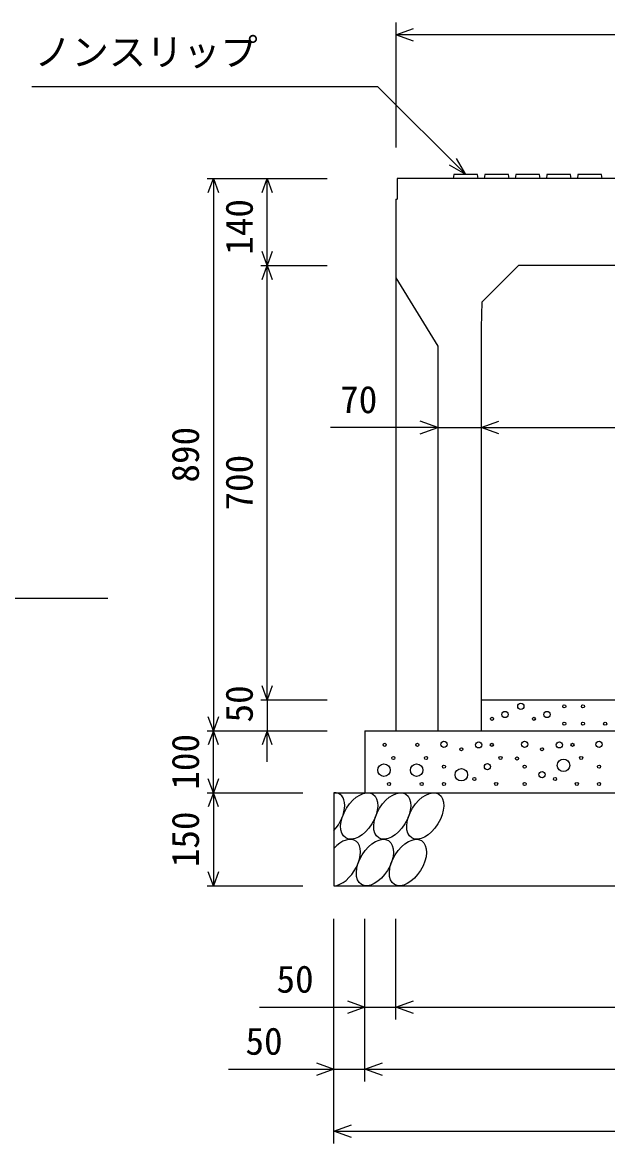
# Model space of a CAD drawing. Units: millimetres, scale not verified. Extents: x -16800 to 16800, y -5940 to 5940.
# Drawn here: x 7242 to 8185, y 2019 to 3826 of the extents above; entities that cross this region are included whole.
import ezdxf
from ezdxf.enums import TextEntityAlignment as Align

# ---------------------------------------------------------------- set-up
doc = ezdxf.new("R2010")
doc.units = ezdxf.units.MM
doc.header["$LTSCALE"] = 20
for name, color, linetype, lineweight in [('0-0_DIM', 7, 'Continuous', 25), ('0-2_HATCH', 6, 'Continuous', 25), ('0-5_OUTLINE', 3, 'Continuous', 25)]:
    doc.layers.add(name, color=color, linetype=linetype, lineweight=lineweight)
doc.styles.add('ＭＳ ゴシック', font='')
doc.styles.get('ＭＳ ゴシック').set_extended_font_data('MS Gothic')

msp = doc.modelspace()

# ---------------------------------------------------------------- linework, layer by layer
at = {"layer": '0-0_DIM'}
for p, q in [((7844.28, 3826.41), (7844.28, 3624.66)), ((8719.28, 3806.41), (7844.28, 3806.41)), ((7257.68, 3723.38), (7814.57, 3723.38)), ((7956.78, 3581.16), (7814.57, 3723.38)), ((7956.78, 3581.16), (7941.78, 3607.14)), ((7956.78, 3581.16), (7930.8, 3596.16)), ((7540.08, 3574.66), (7733.41, 3574.66)), ((7550.08, 3574.66), (7550.08, 2684.66)), ((7636.75, 3434.66), (7636.75, 3574.66)), ((7626.75, 3434.66), (7733.41, 3434.66)), ((7636.75, 2734.66), (7636.75, 3434.66)), ((7911.78, 3173.37), (7738.71, 3173.37)), ((7911.78, 3173.37), (7981.78, 3173.37)), ((7981.78, 3173.37), (8581.78, 3173.37)), ((6732.94, 2898.32), (7379.81, 2898.32)), ((7626.75, 2734.66), (7733.41, 2734.66)), ((7636.75, 2734.66), (7636.75, 2684.66)), ((7540.08, 2684.66), (7733.41, 2684.66)), ((7550.08, 2584.66), (7550.08, 2684.66)), ((7636.75, 2634.66), (7636.75, 2684.66)), ((7540.08, 2584.66), (7694.28, 2584.66)), ((7550.08, 2584.66), (7550.08, 2434.66)), ((7540.08, 2434.66), (7694.28, 2434.66)), ((7744.28, 2019.15), (7744.28, 2381.49)), ((7794.28, 2119.15), (7794.28, 2381.49)), ((7844.28, 2219.15), (7844.28, 2381.49)), ((7624.28, 2239.15), (7844.28, 2239.15)), ((7844.28, 2239.15), (8719.28, 2239.15)), ((7574.28, 2139.15), (7794.28, 2139.15)), ((7794.28, 2139.15), (8769.28, 2139.15)), ((7744.28, 2039.15), (8819.28, 2039.15))]:
    msp.add_line(p, q, dxfattribs=at)
for points in [[(7872.51, 3796.14), (7844.32, 3806.41), (7872.51, 3816.67)], [(7541.87, 3552.11), (7550.08, 3574.66), (7558.29, 3552.11)], [(7628.54, 3552.11), (7636.75, 3574.66), (7644.96, 3552.11)], [(7644.96, 3457.22), (7636.75, 3434.66), (7628.54, 3457.22)], [(7628.54, 3412.11), (7636.75, 3434.66), (7644.96, 3412.11)], [(7883.59, 3163.11), (7911.78, 3173.37), (7883.59, 3183.63)], [(8009.97, 3163.11), (7981.78, 3173.37), (8009.97, 3183.63)], [(7644.96, 2757.22), (7636.75, 2734.66), (7628.54, 2757.22)], [(7558.29, 2707.22), (7550.08, 2684.66), (7541.87, 2707.22)], [(7558.29, 2662.11), (7550.08, 2684.66), (7541.87, 2662.11)], [(7644.96, 2662.11), (7636.75, 2684.66), (7628.54, 2662.11)], [(7558.29, 2607.22), (7550.08, 2584.66), (7541.87, 2607.22)], [(7558.29, 2562.11), (7550.08, 2584.66), (7541.87, 2562.11)], [(7558.29, 2457.22), (7550.08, 2434.66), (7541.87, 2457.22)], [(7766.09, 2249.41), (7794.28, 2239.15), (7766.09, 2228.89)], [(7872.47, 2228.89), (7844.28, 2239.15), (7872.47, 2249.41)], [(7716.09, 2149.41), (7744.28, 2139.15), (7716.09, 2128.89)], [(7822.47, 2128.89), (7794.28, 2139.15), (7822.47, 2149.41)], [(7772.47, 2028.89), (7744.28, 2039.15), (7772.47, 2049.41)]]:
    msp.add_lwpolyline(points, dxfattribs=at)
at = {"layer": '0-2_HATCH'}
for p, q in [((7976.78, 3574.66), (7975.78, 3581.16)), ((8026.78, 3574.66), (8025.78, 3581.16)), ((8076.78, 3574.66), (8075.78, 3581.16)), ((8126.78, 3574.66), (8125.78, 3581.16)), ((8176.78, 3574.66), (8175.78, 3581.16))]:
    msp.add_line(p, q, dxfattribs=at)
for points in [[(7975.78, 3581.16), (7937.78, 3581.16), (7936.78, 3574.66)], [(8025.78, 3581.16), (7987.78, 3581.16), (7986.78, 3574.66)], [(8075.78, 3581.16), (8037.78, 3581.16), (8036.78, 3574.66)], [(8125.78, 3581.16), (8087.78, 3581.16), (8086.78, 3574.66)], [(8175.78, 3581.16), (8137.78, 3581.16), (8136.78, 3574.66)]]:
    msp.add_lwpolyline(points, dxfattribs=at)
for centre, radius in [((8045.66, 2723.97), 5), ((8020.17, 2710.84), 5), ((8087.71, 2710.84), 5), ((8115.75, 2723.97), 2.5), ((8145.75, 2723.97), 2.5), ((7999.15, 2703.84), 2.5), ((8066.69, 2703.84), 2.5), ((8115.75, 2695.96), 2.5), ((8145.75, 2695.96), 2.5), ((8181.64, 2695.96), 2.5), ((7826.18, 2661.84), 2.5), ((7878.86, 2661.84), 2.5), ((7921.75, 2662.72), 5), ((7949.79, 2654.84), 2.5), ((7977.82, 2661.84), 5), ((7998.86, 2661.84), 2.5), ((8051.75, 2662.72), 5), ((8079.79, 2654.84), 2.5), ((8107.82, 2661.84), 5), ((8128.86, 2661.84), 2.5), ((8171.75, 2662.72), 5), ((7840.2, 2640.83), 2.5), ((7892.87, 2640.83), 2.5), ((8012.87, 2640.83), 2.5), ((8039.33, 2639.92), 2.5), ((8114.36, 2628.83), 10), ((8142.87, 2640.83), 2.5), ((7825.02, 2621.13), 10), ((7877.69, 2621.13), 10), ((7921.75, 2626.82), 2.5), ((7949.79, 2613.69), 10), ((7991.84, 2626.82), 5), ((8051.75, 2626.82), 2.5), ((8171.75, 2626.82), 2.5), ((7970.82, 2606.69), 2.5), ((8079.79, 2613.69), 5), ((8100.82, 2606.69), 2.5), ((7833.19, 2598.81), 2.5), ((7885.86, 2598.81), 2.5), ((7921.75, 2598.81), 2.5), ((8005.86, 2598.81), 2.5), ((8051.75, 2598.81), 2.5), ((8135.86, 2598.81), 2.5), ((8171.75, 2598.81), 2.5)]:
    msp.add_circle(centre, radius, dxfattribs=at)
for centre, start_param, end_param in [((7731.92, 2547.14), 4.385593, 6.6745444), ((7757.24, 2472.15), 3.5111464, 7.548991)]:
    msp.add_ellipse(centre, major_axis=(21.81, 35.31), ratio=0.5792, start_param=start_param, end_param=end_param, dxfattribs=at)
for centre in [(7785.13, 2547.14), (7838.34, 2547.14), (7891.54, 2547.14), (7810.45, 2472.15), (7863.66, 2472.15)]:
    msp.add_ellipse(centre, major_axis=(21.81, 35.31), ratio=0.5792, dxfattribs=at)
at = {"layer": '0-5_OUTLINE'}
for p, q in [((8281.78, 3574.66), (7846.28, 3574.66)), ((7846.28, 3574.66), (7846.28, 3541.66)), ((7844.28, 3541.66), (7846.28, 3541.66)), ((7844.28, 3541.66), (7844.28, 2684.66)), ((8521.78, 3434.66), (8041.78, 3434.66)), ((7844.28, 3414.66), (7911.78, 3304.66)), ((7981.78, 3334.66), (7981.78, 2684.66)), ((7911.78, 3304.66), (7911.78, 2684.66)), ((7981.78, 2734.66), (8581.78, 2734.66)), ((7794.28, 2684.66), (7794.28, 2584.66)), ((7794.28, 2684.66), (8769.28, 2684.66)), ((7844.28, 2684.66), (7981.78, 2684.66)), ((7744.28, 2584.66), (7744.28, 2434.66)), ((7744.28, 2584.66), (8819.28, 2584.66)), ((7744.28, 2434.66), (8819.28, 2434.66))]:
    msp.add_line(p, q, dxfattribs=at)
msp.add_lwpolyline([(8041.78, 3434.66), (7982.81, 3375.69), (7981.78, 3334.66)], dxfattribs=at)

# ---------------------------------------------------------------- texts
at = {"layer": '0-0_DIM', "style": 'ＭＳ ゴシック'}
for s, p in [('ノンスリップ', (7261.53, 3743.55)), ('70', (7754.43, 3183.37)), ('50', (7651.84, 2249.15)), ('50', (7601.84, 2149.15))]:
    msp.add_text(s, height=43.99, dxfattribs=at).set_placement(p, align=Align.BOTTOM_LEFT)
for s, p in [('140', (7626.75, 3451.91)), ('890', (7540.08, 3084.66)), ('700', (7626.75, 3039.66)), ('50', (7626.75, 2697.99)), ('100', (7540.08, 2589.66)), ('150', (7540.08, 2464.66))]:
    msp.add_text(s, height=43.99, rotation=90, dxfattribs=at).set_placement(p, align=Align.BOTTOM_LEFT)

doc.saveas('drawing.dxf')
